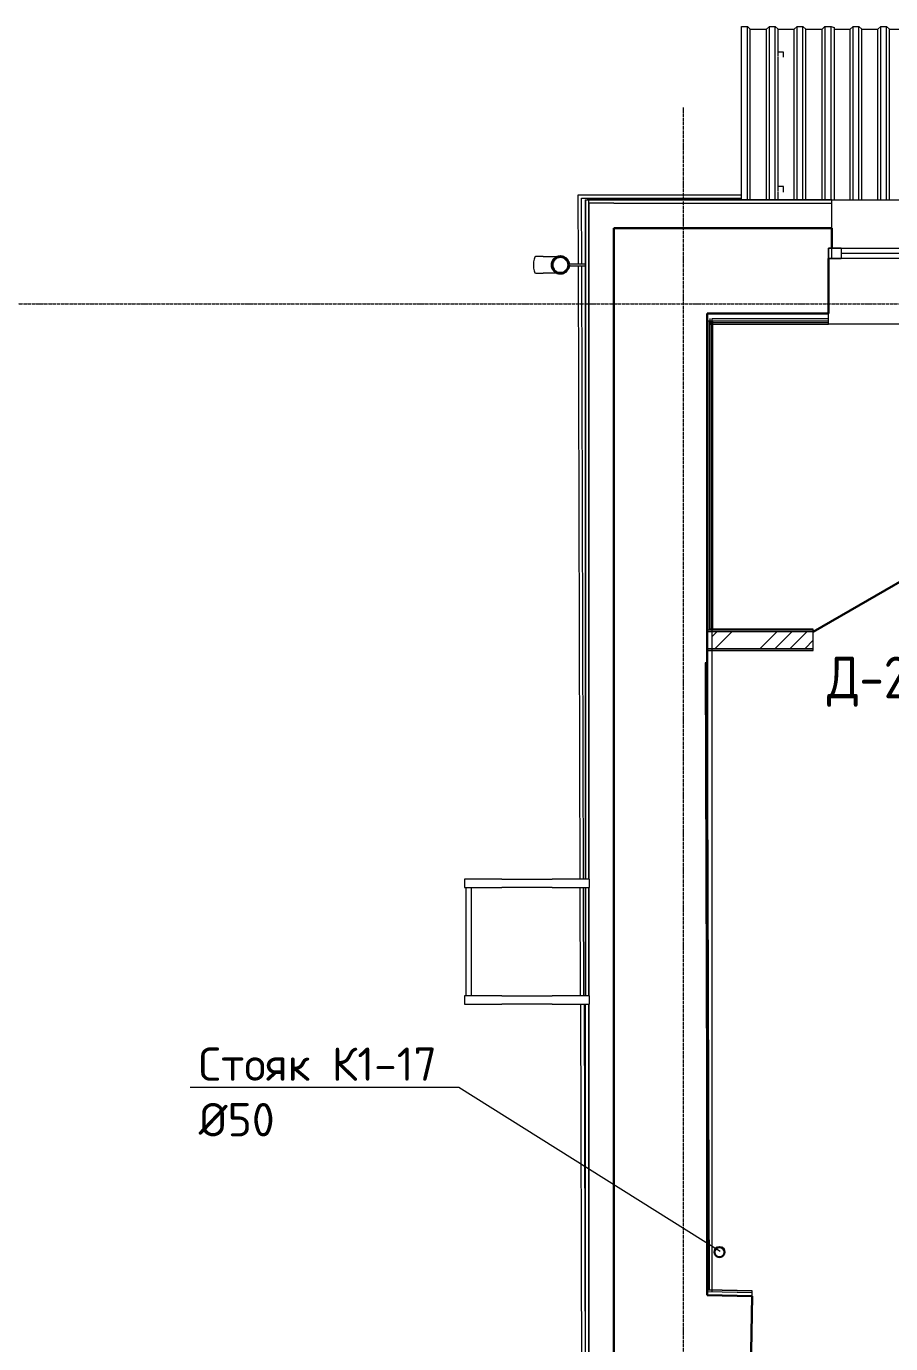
# Model space of a CAD drawing. Header units: millimetres. Extents: x -10178924 to 11692288, y -947381 to 58396.
# Drawn here: x 41911 to 47092, y -55059 to -47158 of the extents above; entities that cross this region are included whole.
import ezdxf
from ezdxf import colors
from ezdxf.entities.mleader import LeaderData, LeaderLine
from ezdxf.math import Vec2, Vec3

# ---------------------------------------------------------------- set-up
doc = ezdxf.new("R2010")
doc.units = ezdxf.units.MM
doc.linetypes.add('ADSK_Линия сетки', pattern=[25, 20, -2.5, 0, -2.5])
for name, color, linetype, lineweight in [('!К1', 32, 'Continuous', 30), ('_ Окна', 7, 'Continuous', 9), ('Выноски ВК', 7, 'Continuous', 0), ('Двери', 7, 'Continuous', 9), ('Марки дверей', 7, 'Continuous', 20), ('Обобщенные модели', 7, 'Continuous', 18), ('Оборудование', 7, 'Continuous', 18), ('Ограждение', 7, 'Continuous', 9), ('Окна', 7, 'Continuous', 9), ('Оси', 253, 'Continuous', 9), ('Стены внутренние', 7, 'Continuous', 18), ('Стены наружные', 7, 'Continuous', 18), ('Стены несущие', 7, 'Continuous', 30), ('Стены отделка', 7, 'Continuous', 30), ('Стены штриховка', 7, 'Continuous', 9), ('ШТРИХОВКА', 252, 'Continuous', 15)]:
    doc.layers.add(name, color=color, linetype=linetype, lineweight=lineweight)
doc.styles.add('GOST Common_2', font='GOST_Common.ttf', dxfattribs={"width": 0.9, "height": 250})
doc.styles.add('PDF ISOCPEUR', font='isocpeur.ttf')

# ---------------------------------------------------------------- blocks, each defined once
blk = doc.blocks.new('оси')
at = {"layer": 'Оси', "linetype": 'ADSK_Линия сетки'}
for p, q in [((52350, -2196.5), (52350, 46378)), ((-3614.3, 45200), (62615.4, 45200))]:
    blk.add_line(p, q, dxfattribs=at)
blk = doc.blocks.new('AC_Дверь_Однопольная_Деревянная - 900х2100Н композитная Д-22п-6540844-План 1-го этажа')
at = {"layer": 'Двери', "lineweight": 30}
blk.add_line((-465, 75), (340.4, 540), dxfattribs=at)
blk = doc.blocks.new('Водосток - Тип 1 _карниз больше 490мм_-5178064-План 1-го этажа')
at = {"layer": 'Обобщенные модели'}
for p, q in [((75, 306.2), (75, 263.6)), ((175, 263.6), (175, 306.2)), ((120, 109.1), (120, 10)), ((130, 10), (130, 109.1))]:
    blk.add_line(p, q, dxfattribs=at)
at = {"layer": 'Обобщенные модели', "flags": 128}
for points in [[(75, 173), (75, 174.3), (75, 177), (75, 179.8), (75, 182.9), (75, 186.2), (75, 189.7), (75, 193.4), (75, 197.2), (75, 201.3), (75, 205.5), (75, 209.9), (75, 214.4), (75, 219.1), (75, 224), (75, 229), (75, 234.1), (75, 239.3), (75, 244.6), (75, 250.1), (75, 255.6), (75, 261.3), (75, 263.6)], [(175, 263.6), (175, 258), (175, 252.4), (175, 246.9), (175, 241.5), (175, 236.2), (175, 231.1), (175, 226), (175, 221.1), (175, 216.4), (175, 211.8), (175, 207.3), (175, 203), (175, 198.9), (175, 194.9), (175, 191.2), (175, 187.6), (175, 184.3), (175, 181.1), (175, 178.1), (175, 175.4), (175, 173)]]:
    blk.add_lwpolyline(points, dxfattribs=at)
at = {"layer": 'Обобщенные модели'}
for start, end in [(90, 270), (270, 90)]:
    blk.add_arc((125, 160), 52, start, end, dxfattribs=at)
at = {"layer": 'Обобщенные модели', "lineweight": 40}
for start, end in [(90, 270), (270, 90)]:
    blk.add_arc((125, 160), 50, start, end, dxfattribs=at)
at = {"layer": 'Обобщенные модели'}
for start_param, end_param in [(4.712389, 6.283185), (3.141593, 4.712389)]:
    blk.add_ellipse((125, 306.2), major_axis=(-50, 0), ratio=0.309017, start_param=start_param, end_param=end_param, dxfattribs=at)
blk = doc.blocks.new('Roof Cladding - 833x50mm-4561399-План 1-го этажа')
at = {"layer": 'Обобщенные модели'}
for p, q in [((46699.6, 44710.1), (46734.6, 44710.1)), ((46699.6, 43668.8), (46699.6, 44710.1)), ((46734.6, 43668.7), (46734.6, 44710.1)), ((46753.1, 44693.6), (46849.3, 44693.6)), ((46849.3, 44693.6), (46866.3, 44710.1)), ((46849.3, 43668.8), (46849.3, 44693.6)), ((46866.3, 44710.1), (46901.3, 44710.1)), ((46866.3, 43668.8), (46866.3, 44710.1)), ((46901.3, 44710.1), (46918.3, 44693.6)), ((46901.3, 43668.8), (46901.3, 44710.1)), ((46918.3, 44693.6), (47016, 44693.6)), ((46918.3, 43668.8), (46918.3, 44693.6)), ((47016, 44693.6), (47033, 44710.1)), ((47016, 43668.8), (47016, 44693.6)), ((47033, 44710.1), (47068, 44710.1)), ((47033, 43668.8), (47033, 44710.1)), ((47068, 44710.1), (47085, 44693.6)), ((47068, 43668.8), (47068, 44710.1)), ((47085, 44693.6), (47182.7, 44693.6)), ((47085, 43668.8), (47085, 44693.6)), ((47182.7, 44693.6), (47199.7, 44710.1)), ((47182.7, 43668.8), (47182.7, 44693.6)), ((47199.7, 44710.1), (47234.7, 44710.1)), ((47199.7, 43668.8), (47199.7, 44710.1)), ((47234.7, 44710.1), (47251.7, 44693.6)), ((47234.7, 43668.8), (47234.7, 44710.1)), ((47251.7, 44693.6), (47349.4, 44693.6)), ((47251.7, 43668.8), (47251.7, 44693.6)), ((47349.4, 44693.6), (47366.4, 44710.1)), ((47349.4, 43668.8), (47349.4, 44693.6)), ((47366.4, 44710.1), (47401.4, 44710.1)), ((47366.4, 43668.8), (47366.4, 44710.1)), ((47401.4, 44710.1), (47418.4, 44693.6)), ((47401.4, 43668.8), (47401.4, 44710.1)), ((47418.4, 44693.6), (47516.1, 44693.6)), ((47418.4, 43668.8), (47418.4, 44693.6)), ((47516.1, 44693.6), (47533.1, 44710.1)), ((47516.1, 43668.8), (47516.1, 44693.6)), ((47533.1, 44710.1), (47568.1, 44710.1)), ((47533.1, 44710.1), (47533.1, 43668.8)), ((47568.1, 44710.1), (47568.1, 43668.8))]:
    blk.add_line(p, q, dxfattribs=at)
blk = doc.blocks.new('Поручень - Поручень-1948896-План 1-го этажа')
at = {"layer": 'Оборудование'}
for p, q in [((25, 25), (-25, 25)), ((-25, 25), (-25, -200)), ((25, -200), (25, 25)), ((-25, -500), (-25, -200)), ((25, -200), (25, -500)), ((-25, -500), (-25, -725)), ((25, -725), (25, -500)), ((-25, -725), (25, -725))]:
    blk.add_line(p, q, dxfattribs=at)
blk = doc.blocks.new('Труба квадратная - Ступень-1728149-План 1-го этажа')
at = {"layer": 'Оборудование'}
for p, q in [((25, 15), (675, 15)), ((675, -15), (25, -15))]:
    blk.add_line(p, q, dxfattribs=at)
blk = doc.blocks.new('Ограждение 8 - Ограждение 1-1974103-План 1-го этажа')
at = {"layer": 'Ограждение'}
for p, q in [((46450.6, 44555.1), (46416.2, 44555.1)), ((46416.2, 44555.1), (46416.2, 44530.2)), ((46450.6, 44525.9), (46450.6, 44555.1)), ((46450.6, 43748.8), (46416.2, 43748.8)), ((46416.2, 43748.8), (46416.2, 43719.7)), ((46450.6, 43715.4), (46450.6, 43748.8)), ((48154.8, 43748.8), (48120.4, 43748.8)), ((48120.4, 43748.8), (48120.4, 43715.4)), ((48154.8, 43715.4), (48154.8, 43748.8))]:
    blk.add_line(p, q, dxfattribs=at)
blk = doc.blocks.new('окна_rehau_двупольное_2_фрамуги - 1490х2400 и 2410 _нов_ ок8-2342569-План 1-го этажа')
at = {"layer": '_ Окна', "lineweight": 18}
for p, q in [((-745, 75), (-745, 135)), ((-745, 135), (-669, 135)), ((-669, 135), (-669, 75)), ((-38, 75), (-38, 135)), ((-38, 135), (38, 135)), ((38, 135), (38, 75)), ((669, 135), (669, 75)), ((745, 135), (669, 135)), ((745, 75), (745, 135)), ((-669, 75), (-745, 75)), ((38, 75), (-38, 75)), ((669, 75), (745, 75))]:
    blk.add_line(p, q, dxfattribs=at)
at = {"layer": '_ Окна'}
for p, q in [((-725, 75), (-725, 135)), ((-669, 105), (-38, 105)), ((38, 105), (669, 105)), ((725, 75), (725, 135))]:
    blk.add_line(p, q, dxfattribs=at)
at = {"layer": 'Окна'}
for p, q in [((-745, 135), (-745, 75)), ((-669, 135), (-745, 135)), ((-669, 135), (-38, 135)), ((38, 135), (-38, 135)), ((38, 135), (669, 135)), ((745, 135), (669, 135)), ((745, 75), (745, 135)), ((-745, 75), (-669, 75)), ((-38, 75), (-669, 75)), ((-38, 75), (38, 75)), ((669, 75), (38, 75)), ((669, 75), (745, 75))]:
    blk.add_line(p, q, dxfattribs=at)
blk = doc.blocks.new('Roof Cladding - 333x50mm-4561403-План 1-го этажа')
at = {"layer": 'Обобщенные модели'}
for p, q in [((46198, 44710.1), (46233, 44710.1)), ((46198, 43668.8), (46198, 44710.1)), ((46233, 44710.1), (46250, 44693.6)), ((46233, 43668.8), (46233, 44710.1)), ((46250, 44693.6), (46347.7, 44693.6)), ((46250, 43668.8), (46250, 44693.6)), ((46347.7, 44693.6), (46364.7, 44710.1)), ((46347.7, 43668.8), (46347.7, 44693.6)), ((46364.7, 44710.1), (46399.7, 44710.1)), ((46364.7, 43668.8), (46364.7, 44710.1)), ((46399.7, 44710.1), (46416.7, 44693.6)), ((46399.7, 43668.8), (46399.7, 44710.1)), ((46416.7, 44693.6), (46514.4, 44693.6)), ((46416.7, 44555.1), (46416.7, 44693.6)), ((46514.4, 44693.6), (46531.4, 44710.1)), ((46514.4, 43668.8), (46514.4, 44693.6)), ((46531.4, 44710.1), (46566.4, 44710.1)), ((46531.4, 43668.8), (46531.4, 44710.1)), ((46566.4, 44710.1), (46583.4, 44693.6)), ((46566.4, 43668.8), (46566.4, 44710.1)), ((46583.4, 44693.6), (46681.1, 44693.6)), ((46583.4, 43668.8), (46583.4, 44693.6)), ((46681.1, 44693.6), (46698.1, 44710.1)), ((46681.1, 43668.8), (46681.1, 44693.6)), ((46698.1, 44710.1), (46733.1, 44710.1)), ((46698.1, 44710.1), (46698.1, 43668.8)), ((46733.1, 44710.1), (46733.1, 43668.7)), ((46734.6, 44709.6), (46753.1, 44703.3)), ((46753.1, 44703.3), (46753.1, 43668.8)), ((46416.7, 43748.8), (46416.7, 44525.9)), ((46416.7, 43668.8), (46416.7, 43715.4))]:
    blk.add_line(p, q, dxfattribs=at)
blk = doc.blocks.new('1 этаж')
at = {"layer": 'Стены внутренние', "lineweight": 9}
h = blk.add_hatch(dxfattribs=at)
h.set_pattern_fill('FP_12', color=256, style=0, pattern_type=2)
h.set_pattern_definition([(0, (0, -66749.99), (406.4, 101.6), [33.528, -271.272, 33.528, -271.272, -1625.6]), (0, (0, -66749.99), (406.4, 101.6), [-609.6, 33.528, -576.072, 33.528, -271.272, -711.2]), (0, (0, -66749.99), (406.4, 101.6), [-1524, 33.528, -169.672, 33.528, -474.472]), (120, (152.4, -66699.19), (-291.18818, 301.15272), [33.528, -271.272, 33.528, -271.272, -1625.6]), (120, (152.4, -66699.19), (-291.18818, 301.15272), [-609.6, 33.528, -576.072, 33.528, -271.272, -711.2]), (120, (152.4, -66699.19), (-291.18818, 301.15272), [-1524, 33.528, -169.672, 33.528, -474.472]), (240, (203.2, -66495.99), (-115.21182, -402.75272), [33.528, -271.272, 33.528, -271.272, -1625.6]), (240, (203.2, -66495.99), (-115.21182, -402.75272), [-609.6, 33.528, -576.072, 33.528, -271.272, -711.2]), (240, (203.2, -66495.99), (-115.21182, -402.75272), [-1524, 33.528, -169.672, 33.528, -474.472])])
h.paths.add_polyline_path([(48211, -23806.2), (48264.2, -23806.2), (48263.1, -23791.2), (48210, -23791.2), (48210, -23806.2)])
h.paths.add_polyline_path([(46021.9, -23806.2), (46720, -23806.2), (46720, -23791.2), (46021.9, -23791.2)])
at = {"layer": 'Стены штриховка'}
h = blk.add_hatch(dxfattribs=at)
h.set_pattern_fill('ANSI34', color=256, scale=20)
h.set_pattern_definition([(45, (-32053.86, -66750), (-269.4077, 269.4077), []), (45, (-31964.06, -66750), (-269.4077, 269.4077), []), (45, (-31874.26, -66750), (-269.4077, 269.4077), []), (45, (-31784.46, -66750), (-269.4077, 269.4077), [])])
h.paths.add_polyline_path([(49957.1, -25771.2), (49957.1, -25671.2), (49842.1, -25671.2), (49842.1, -25771.2)])
h.paths.add_polyline_path([(46021.9, -25671.2), (46021.9, -25771.2), (46628, -25771.2), (46628, -25671.2)])
h.paths.add_polyline_path([(48272.1, -25771.2), (48272.1, -25671.2), (47558, -25671.2), (47558, -25771.2)])
h.paths.add_polyline_path([(51298, -25771.2), (51298, -25671.2), (51222.1, -25671.2), (51222.1, -23761.2), (51122.1, -23761.2), (51122.1, -25671.2), (50987.1, -25671.2), (50987.1, -25771.2)])
at = {"layer": 'Стены внутренние'}
blk.add_line((48210, -23826.2), (46720, -23826.2), dxfattribs=at)
at = {"layer": 'Стены наружные'}
for p, q in [((45218.6, -23051.2), (46198, -23051.2)), ((45219.9, -23466.5), (45218.6, -23051.2)), ((45239.9, -23466.3), (45238.7, -23071.2)), ((45238.7, -23071.2), (46198, -23071.2)), ((46740, -23080.2), (46740, -23081.2)), ((46740, -23080.2), (48190, -23080.2)), ((46740, -23081.2), (48190, -23081.2)), ((45231.3, -27155), (45219.9, -23475.8)), ((45251.3, -27155), (45239.9, -23476)), ((45233.5, -27855), (45231.5, -27205)), ((45253.5, -27855), (45251.5, -27205)), ((45261.9, -37012), (45233.7, -27905)), ((45253.7, -27905), (45261.9, -30553.9))]:
    blk.add_line(p, q, dxfattribs=at)
at = {"layer": 'Стены несущие'}
for p, q in [((46740, -23251.2), (45431.9, -23251.2)), ((45431.9, -31151.2), (45431.9, -23251.2)), ((46740, -23371.2), (46740, -23251.2)), ((46720, -23761.2), (46720, -23431.2)), ((45991.9, -23761.2), (46720, -23761.2)), ((45991.9, -23761.2), (45991.9, -29650.5)), ((46261.6, -29655), (45991.9, -29650.5)), ((46254.2, -30095), (46261.6, -29655))]:
    blk.add_line(p, q, dxfattribs=at)
at = {"layer": 'Стены отделка', "lineweight": 9}
for p, q in [((45260.9, -23081.2), (46740, -23081.2)), ((45260.9, -23081.2), (45260.9, -27155)), ((45261.9, -23081.2), (45261.9, -27155)), ((46740, -23080.2), (45271.9, -23080.2)), ((45271.9, -23080.2), (45271.9, -23081.2)), ((45431.9, -23101.2), (45281.9, -23101.2)), ((46740, -23251.2), (46740, -23081.2)), ((46720, -23826.2), (46720, -23761.2)), ((46026.4, -23808.7), (45991.9, -23808.7)), ((46008.9, -23791.2), (46008.9, -23826.2)), ((46008.9, -23826.2), (46720, -23826.2)), ((46021.9, -29631), (46021.9, -23791.2)), ((46026.4, -25655.3), (46026.4, -23808.7)), ((46628, -25655.3), (46006.4, -25655.3)), ((46628, -25783.2), (46628, -25655.3)), ((45985.4, -25783.2), (46628, -25783.2)), ((45979.4, -25857.2), (45991, -29616.2)), ((45991.4, -25857.2), (45979.4, -25857.2)), ((45991.9, -26018.3), (45991.4, -25857.2)), ((45260.9, -27205), (45260.9, -27855)), ((45261.9, -27205), (45261.9, -27855)), ((45260.9, -27905), (45260.9, -31166.2)), ((45261.9, -31151.2), (45261.9, -27905)), ((45991, -29616.2), (45991.9, -29616.2)), ((45991.6, -29618.5), (45991.4, -29630.5)), ((46261.5, -29623), (45991.6, -29618.5)), ((46261.3, -29635), (46261.5, -29623)), ((45991.4, -29630.5), (45991.9, -29630.5)), ((45991.9, -29650.5), (46261, -29655)), ((46261, -29655), (46261.3, -29635))]:
    blk.add_line(p, q, dxfattribs=at)
at = {"layer": 'Стены штриховка'}
for p, q in [((45281.9, -27155), (45281.9, -23081.2)), ((45281.9, -23101.2), (45281.9, -27155)), ((45431.9, -23101.2), (46740, -23101.2)), ((46006.4, -25662.2), (46006.4, -23808.7)), ((46008.9, -23806.2), (46720, -23806.2)), ((46008.9, -23815.2), (46720, -23815.2)), ((46015.4, -25655.3), (46015.4, -23808.7)), ((46021.9, -23791.2), (46720, -23791.2)), ((46628, -25662.2), (45991.9, -25662.2)), ((46628, -25671.2), (45991.9, -25671.2)), ((45985.4, -25781.2), (46628, -25781.2)), ((45991.9, -25771.2), (46628, -25771.2)), ((46001, -29616.1), (45989.4, -25857.2)), ((45991.9, -26018.3), (46003, -29616.1)), ((45281.9, -27855), (45281.9, -27205)), ((45281.9, -27205), (45281.9, -27855)), ((45281.9, -31151.2), (45281.9, -27905)), ((45281.9, -27905), (45281.9, -31151.2)), ((46261.5, -29625), (45991.6, -29620.5)), ((46003, -29616.1), (45991.9, -29616.2)), ((46261.3, -29635), (45991.9, -29630.5))]:
    blk.add_line(p, q, dxfattribs=at)
blk.add_blockref('оси', (-6500.4, -68905))
at = {"layer": 'Двери', "color": 8, "true_color": 0x7f7f7f}
blk.add_blockref('AC_Дверь_Однопольная_Деревянная - 900х2100Н композитная Д-22п-6540844-План 1-го этажа', (47093, -25746.2), dxfattribs=at)
at = {"layer": 'Обобщенные модели'}
for name in ['Roof Cladding - 333x50mm-4561403-План 1-го этажа', 'Roof Cladding - 833x50mm-4561399-План 1-го этажа']:
    blk.add_blockref(name, (0, -66750), dxfattribs=at)
at = {"layer": 'Обобщенные модели', "rotation": 90}
blk.add_blockref('Водосток - Тип 1 _карниз больше 490мм_-5178064-План 1-го этажа', (45271.9, -23596.1), dxfattribs=at)
at = {"layer": 'Оборудование', "rotation": 90}
for name, p in [('Поручень - Поручень-1948896-План 1-го этажа', (44561.9, -27180)), ('Труба квадратная - Ступень-1728149-План 1-го этажа', (44561.9, -27880)), ('Поручень - Поручень-1948896-План 1-го этажа', (44561.9, -27880))]:
    blk.add_blockref(name, p, dxfattribs=at)
at = {"layer": 'Ограждение'}
blk.add_blockref('Ограждение 8 - Ограждение 1-1974103-План 1-го этажа', (0, -66750), dxfattribs=at)
at = {"layer": 'Окна'}
blk.add_blockref('окна_rehau_двупольное_2_фрамуги - 1490х2400 и 2410 _нов_ ок8-2342569-План 1-го этажа', (47465, -23506.2), dxfattribs=at)
at = {"layer": 'Марки дверей', "lineweight": 9, "insert": (47110.7, -25970.5), "char_height": 250, "width": 851.4, "attachment_point": 5, "line_spacing_factor": 1.022766, "style": 'GOST Common_2'}
blk.add_mtext('\\pxqc,t1.8,3.6,5.4,7.2,9,10.8,12.6,14.4,16.2,18,19.8,21.6,23.4,25.2,27,28.8,30.6,32.4,34.2,36,37.8,39.6,41.4,43.2,45,46.8,48.6,50.4,52.2,54,55.8,57.6;{Д-22п}', dxfattribs=at)
blk = doc.blocks.new('_None')

msp = doc.modelspace()

# ---------------------------------------------------------------- linework, layer by layer
at = {"layer": '!К1'}
msp.add_circle((46065.8, -54509.5), 30, dxfattribs=at)

# ---------------------------------------------------------------- block references
at = {"layer": 'ШТРИХОВКА'}
msp.add_blockref('1 этаж', (0, -25118), dxfattribs=at)

# ---------------------------------------------------------------- leaders
at = {"layer": 'Выноски ВК', "ltscale": 50}
ml = msp.add_multileader_mtext('Standard', dxfattribs=at)
ml.set_content('Стояк К1-17 ^J%%C50', color=256, style='PDF ISOCPEUR')
ml.set_leader_properties(color=256, linetype='ByLayer', lineweight=-1)
ml.set_arrow_properties(name='NONE')
ml.build(insert=Vec2(0, 0))
ml.multileader.update_dxf_attribs({"text_left_attachment_type": 6, "text_right_attachment_type": 6, "dogleg_length": 100, "arrow_head_size": 300})
ctx = ml.context
ctx.base_point, ctx.char_height, ctx.arrow_head_size, ctx.landing_gap_size, ctx.plane_origin = Vec3(42943.6, -53522), 200, 300, 0, Vec3(38826.3, -50793.8)
ctx.left_attachment, ctx.right_attachment = 6, 6
notes = []
notes.append((ctx, [(1, (1, 1, 0), (44503.6, -53522), (-1, 0), 100, [(1, [(46070.7, -54506)], 0, [])])]))
ctx.mtext.insert, ctx.mtext.width, ctx.mtext.flow_direction = Vec3(42943.6, -53282), 1495.588, 5
for ctx, leaders in notes:
    for number, flags, end, landing, length, lines in leaders:
        leader = LeaderData()
        leader.index, (leader.has_last_leader_line, leader.has_dogleg_vector, leader.attachment_direction) = number, flags
        leader.last_leader_point, leader.dogleg_vector, leader.dogleg_length = Vec3(end), Vec3(landing), length
        for number, points, colour, breaks in lines:
            line = LeaderLine()
            line.index, line.vertices, line.color, line.breaks = number, Vec3.list(points), colors.encode_raw_color(colour), breaks
            leader.lines.append(line)
        ctx.leaders.append(leader)

doc.saveas('drawing.dxf')
